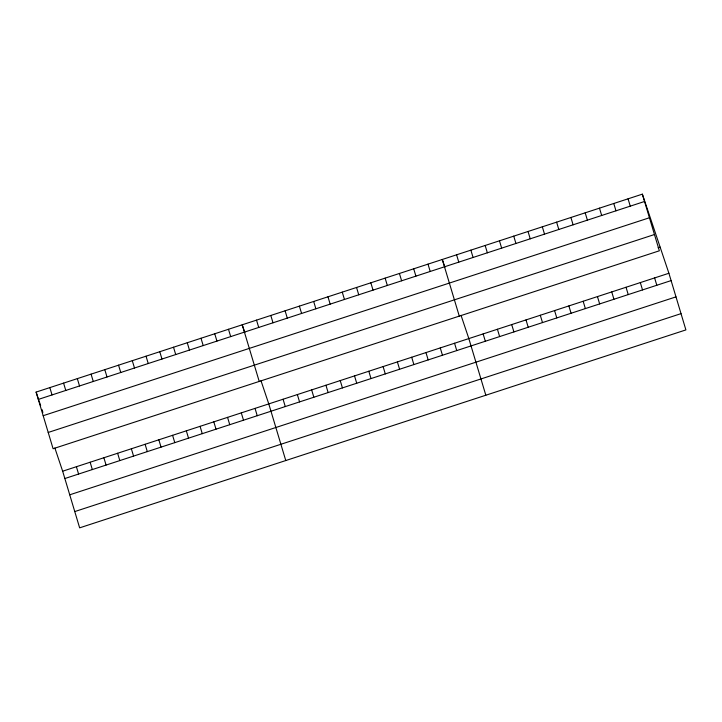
<?xml version="1.0" encoding="UTF-8"?>
<svg xmlns="http://www.w3.org/2000/svg" width="722" height="722" viewBox="0 0 722 722"><rect width="100%" height="100%" fill="white"/><g stroke="black" fill="none" stroke-linecap="round" stroke-linejoin="round"><path stroke-width="1.08" d="M642.354 194.155L659.348 250.796L53.094 448.741L36.1 392.091L642.354 194.155L668.906 273.259L685.9 329.909L79.646 527.845L62.652 471.204L54.863 447.992M38.302 399.419L644.556 201.483M43.185 415.701L649.439 217.755M48.212 432.46L654.466 234.524M658.103 247.827L660.143 247.159M62.652 471.204L668.906 273.259M64.854 478.533L671.108 280.596M69.736 494.805L675.991 296.868M74.763 511.573L681.017 313.637M444.887 267.203L442.288 259.469L459.282 316.119M461.051 315.379L468.84 338.582L485.834 395.232M244.821 332.526L242.222 324.792L259.225 381.442M260.985 380.693L268.774 403.905L285.777 460.546M36.1 392.091L38.699 399.826M39.024 400.791L40.64 405.629M41.939 409.491L42.914 412.397M654.61 277.925L656.812 285.262M628.059 198.821L630.261 206.149M640.324 282.591L642.526 289.928M613.772 203.487L615.974 210.815M626.037 287.257L628.23 294.594M599.486 208.153L601.679 215.481M611.742 291.923L613.944 299.26M585.19 212.819L587.392 220.147M597.455 296.589L599.657 303.926M570.903 217.484L573.106 224.813M583.159 301.255L585.361 308.592M556.608 222.15L558.81 229.479M568.873 305.92L571.075 313.258M542.321 226.807L544.523 234.145M554.586 310.586L556.779 317.924M528.035 231.473L530.228 238.811M540.291 315.252L542.493 322.59M513.739 236.139L515.941 243.476M526.004 319.918L528.206 327.256M499.453 240.805L501.655 248.142M511.708 324.584L513.911 331.921M485.157 245.471L487.359 252.808M497.422 329.25L499.624 336.578M470.87 250.137L473.072 257.474M483.135 333.916L485.328 341.244M456.584 254.803L458.777 262.14M454.553 343.248L456.746 350.576M428.002 264.135L430.204 271.472M440.258 347.914L442.46 355.242M413.706 268.801L415.908 276.138M425.971 352.58L428.173 359.908M399.419 273.467L401.622 280.804M411.684 357.246L413.877 364.574M385.133 278.132L387.326 285.47M397.389 361.912L399.591 369.24M370.837 282.798L373.039 290.136M383.102 366.577L385.295 373.906M356.551 287.464L358.744 294.802M368.807 371.243L371.009 378.572M342.255 292.13L344.457 299.468M354.52 375.909L356.722 383.238M327.968 296.796L330.171 304.133M340.224 380.575L342.427 387.904M313.682 301.462L315.875 308.799M325.938 385.241L328.14 392.569M299.386 306.128L301.588 313.456M311.651 389.907L313.844 397.235M285.1 310.794L287.293 318.122M297.356 394.573L299.558 401.901M270.804 315.46L273.006 322.788M283.069 399.239L285.271 406.567M256.518 320.126L258.72 327.454M255.037 408.39L257.24 415.719M228.486 329.277L230.688 336.605M241.292 412.876L243.494 420.204M214.741 333.763L216.943 341.1M227.556 417.361L229.749 424.689M201.005 338.248L203.198 345.585M213.811 421.847L216.013 429.184M187.26 342.733L189.462 350.071M200.066 426.332L202.268 433.669M173.515 347.228L175.717 354.556M186.33 430.817L188.523 438.155M159.779 351.713L161.972 359.042M172.585 435.312L174.787 442.64M146.034 356.199L148.236 363.527M158.84 439.797L161.042 447.126M132.288 360.684L134.491 368.012M145.104 444.283L147.306 451.611M118.552 365.17L120.755 372.507M131.359 448.768L133.561 456.096M104.807 369.655L107.009 376.992M117.614 453.254L119.816 460.582M91.071 374.14L93.264 381.478M103.878 457.739L106.08 465.076M77.326 378.626L79.528 385.963M90.133 462.224L92.335 469.562M63.581 383.12L65.783 390.449M76.397 466.71L78.59 474.047M49.845 387.606L52.038 394.934"/></g></svg>
